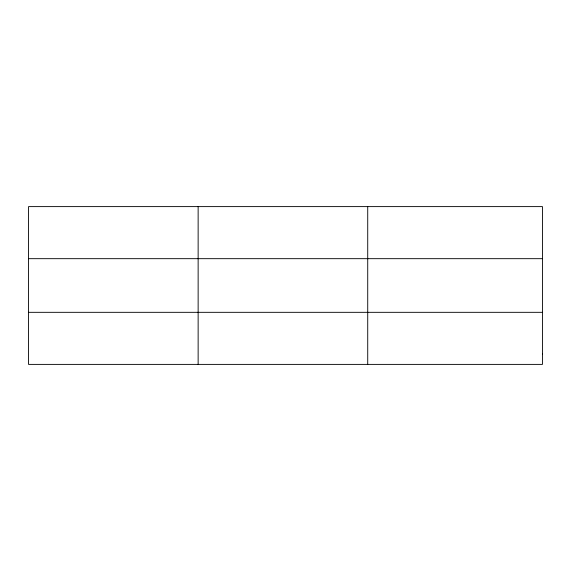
<?xml version="1.0" encoding="UTF-8"?>
<svg xmlns="http://www.w3.org/2000/svg" width="571" height="571" viewBox="0 0 571 571"><rect width="100%" height="100%" fill="white"/><g stroke="black" fill="none" stroke-linecap="round" stroke-linejoin="round"><path stroke-width="0.86" d="M198.137 206.609L198.137 364.391M367.724 206.609L367.724 364.391M28.55 258.677L542.45 258.677M28.55 312.323L542.45 312.323M542.45 353.977L542.45 364.391L28.55 364.391L28.55 206.609L542.45 206.609L542.45 353.977"/></g></svg>
